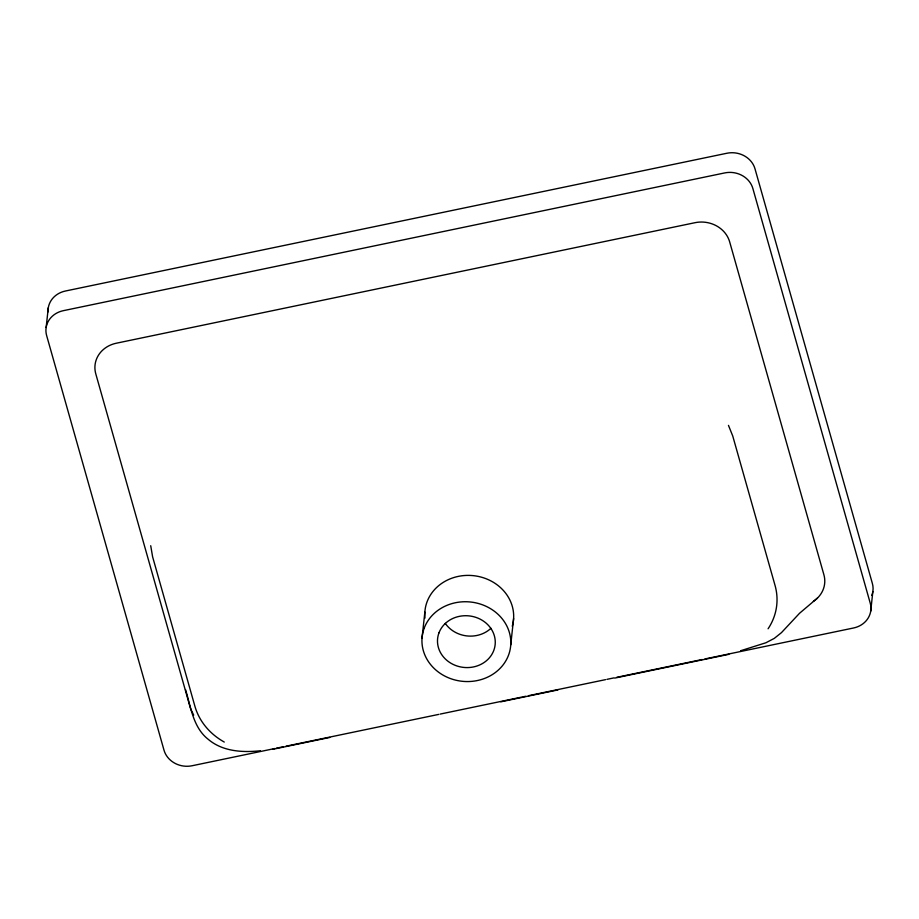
<?xml version="1.0" encoding="UTF-8"?>
<svg xmlns="http://www.w3.org/2000/svg" width="919" height="919" viewBox="0 0 919 919"><rect width="100%" height="100%" fill="white"/><g stroke="black" fill="none" stroke-linecap="round" stroke-linejoin="round"><path stroke-width="1.38" d="M46.145 327.474L48.282 307.808M421.993 638.441L424.865 612.077M510.746 644.862L513.618 618.51M870.718 611.192L872.855 591.526M817.508 598.028L799.53 613.283L781.472 632.628L774.269 638.395L765.918 642.76L740.668 650.732M274.804 748.525L192.128 765.745A23.136 20.723 6.2 0 1 164.007 750.191L46.639 335.573A23.136 20.723 6.2 0 1 63.308 310.679L724.735 172.921A23.136 20.723 6.2 0 1 752.856 188.487L870.224 603.105A23.136 20.723 6.2 0 1 853.556 627.987L705.022 658.923M276.205 748.238L283.213 746.779M286.016 746.194L438.765 714.385M440.167 714.086L521.441 697.165M522.842 696.866L525.645 696.28M528.448 695.706L605.518 679.646M606.919 679.359L613.926 677.9M616.729 677.314L702.219 659.509M272.759 749.318L329.783 737.452M500.821 701.829L557.833 689.951M614.845 678.073L728.882 654.328M260.364 750.766C242.375 752.672 222.628 751.535 208.199 739.301C192.933 727.297 190.876 706.837 185.512 689.56M193.691 715.097L191.933 711.536A28.478 25.514 6.2 0 1 190.026 706.791L95.783 373.849A28.478 25.514 6.2 0 1 116.288 343.224L695.051 222.685A28.478 25.514 6.2 0 1 729.652 241.835L823.906 574.777A28.478 25.514 6.2 0 1 813.395 601.313M728.468 425.371L732.753 436.043L775.039 585.403A64.077 57.392 6.2 0 1 768.077 628.791M150.716 545.702L152.623 556.868L194.897 706.229A64.077 57.392 6.2 0 0 224.27 742.047M871.775 595.455A23.136 20.723 6.2 0 0 872.361 583.427L754.993 168.809A23.136 20.723 6.2 0 0 726.872 153.255L65.444 291.013A23.136 20.723 6.2 0 0 48.087 311.863M490.941 628.297A28.926 25.904 6.2 0 1 451.045 629.515L449.988 628.642A28.926 25.904 6.2 0 1 445.278 623.381M512.251 626.253A44.503 39.862 6.2 0 0 499.695 586.885L498.087 585.552A44.503 39.862 6.2 0 0 427.703 600.21L426.979 602.025A44.503 39.862 6.2 0 0 424.98 618.062M424.199 628.159L424.118 628.389A44.503 39.862 6.2 0 0 435.916 670.066L437.524 671.398A44.503 39.862 6.2 0 0 507.908 656.729L508.632 654.914A44.503 39.862 6.2 0 0 496.834 613.237L495.226 611.905A44.503 39.862 6.2 0 0 424.831 626.574L424.199 628.159M438.96 632.881L438.903 633.03A28.926 25.904 6.2 0 0 446.577 660.118L447.622 660.979A28.926 25.904 6.2 0 0 493.377 651.456L493.848 650.273A28.926 25.904 6.2 0 0 486.174 623.185L485.129 622.324A28.926 25.904 6.2 0 0 439.374 631.847L438.96 632.881"/></g></svg>
